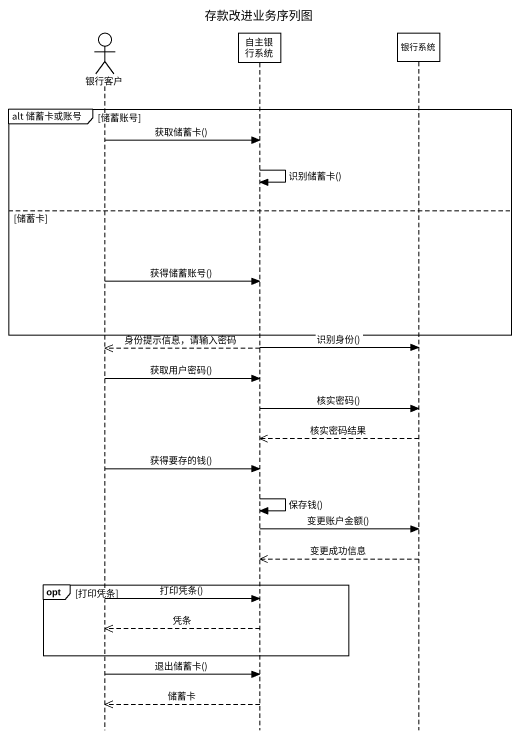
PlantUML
@startuml
title 存款改进业务序列图
hide footbox
actor 银行客户
participant 自主银行系统
participant 银行系统

group alt 储蓄卡或账号 [储蓄账号]
  银行客户 -> 自主银行系统 : 获取储蓄卡()
  自主银行系统 -> 自主银行系统 : 识别储蓄卡()
else 储蓄卡
  银行客户 -> 自主银行系统 : 获得储蓄账号()
end
自主银行系统 -> 银行系统 : 识别身份()
自主银行系统 -->> 银行客户 : 身份提示信息，请输入密码
银行客户 -> 自主银行系统 : 获取用户密码()
自主银行系统 -> 银行系统 : 核实密码()
银行系统 -->> 自主银行系统 : 核实密码结果
银行客户 -> 自主银行系统 : 获得要存的钱()
自主银行系统 -> 自主银行系统 : 保存钱()
自主银行系统 -> 银行系统 : 变更账户金额()
银行系统 -->> 自主银行系统 : 变更成功信息
opt 打印凭条
  银行客户 -> 自主银行系统 : 打印凭条()
  自主银行系统 -->> 银行客户 : 凭条
end
银行客户 -> 自主银行系统 : 退出储蓄卡()
自主银行系统 -->> 银行客户 : 储蓄卡
@enduml
